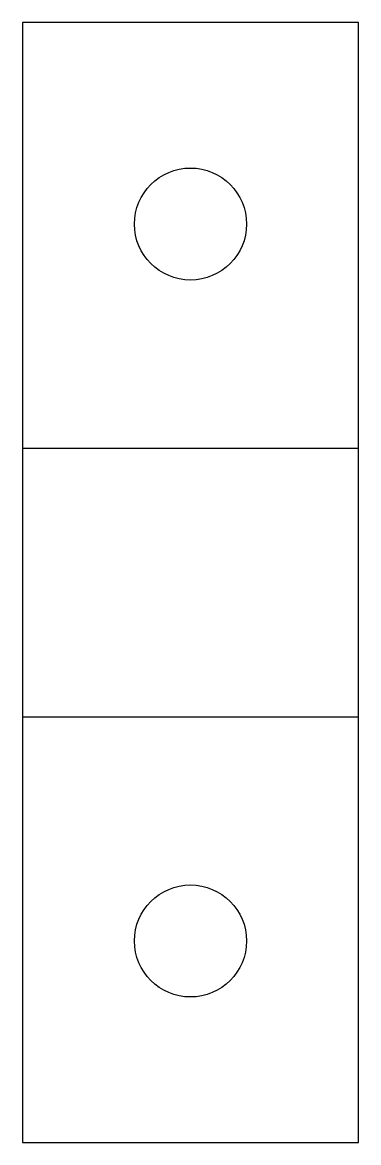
# Model space of a CAD drawing. Header units: millimetres. Extents: x -5.5 to 5.5, y 0 to 36.4.
import ezdxf

# ---------------------------------------------------------------- set-up
doc = ezdxf.new("R2010")
doc.units = ezdxf.units.MM
for name, color, linetype in [('BEND', 30, 'Continuous'), ('CUT_INNER', 6, 'Continuous'), ('CUT_OUTER', 1, 'Continuous')]:
    doc.layers.add(name, color=color, linetype=linetype)

msp = doc.modelspace()

# ---------------------------------------------------------------- linework, layer by layer
at = {"layer": 'BEND'}
for points in [[(-5.46, 22.568), (5.46, 22.568)], [(-5.46, 13.832), (5.46, 13.832)]]:
    msp.add_lwpolyline(points, dxfattribs=at)
at = {"layer": 'CUT_INNER'}
for centre in [(0, 29.848), (0, 6.552)]:
    msp.add_circle(centre, 1.82, dxfattribs=at)
at = {"layer": 'CUT_OUTER'}
msp.add_lwpolyline([(-5.46, 0), (5.46, 0), (5.46, 36.4), (-5.46, 36.4)], close=True, dxfattribs=at)

doc.saveas('drawing.dxf')
